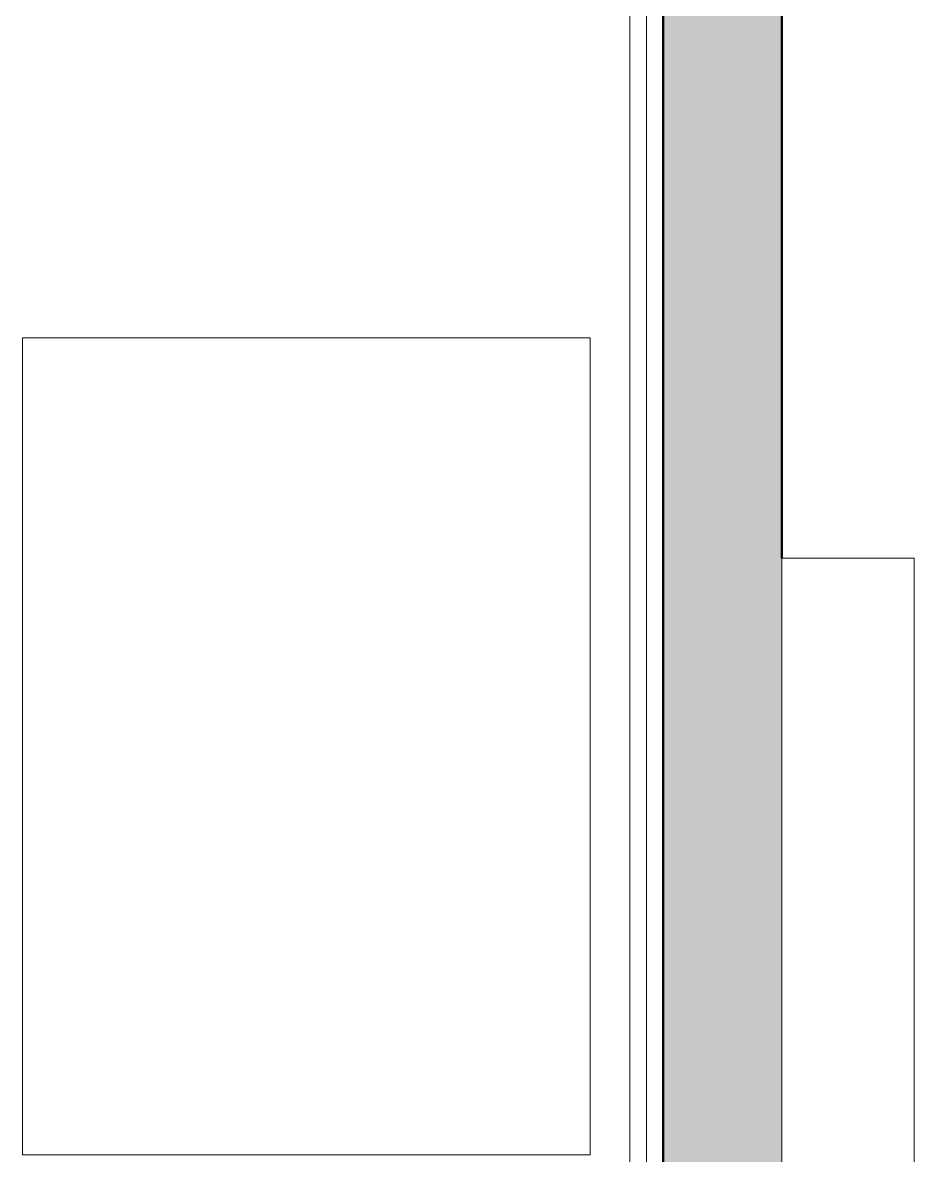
# Model space of a CAD drawing. Header units: inches. Extents: x -1106 to 1409, y -1111 to 918.
# Drawn here: x 687.8 to 728.1, y 359.7 to 411 of the extents above; entities that cross this region are included whole.
import ezdxf

# ---------------------------------------------------------------- set-up
doc = ezdxf.new("R2010")
doc.units = ezdxf.units.IN
doc.header["$MEASUREMENT"] = 0
for name, color, linetype, lineweight in [('A-WALL-PATT', 111, 'Continuous', 13), ('I-WALL', 2, 'Continuous', 13), ('Q-CASE', 31, 'Continuous', 9), ('Q-SPCQ', 91, 'Continuous', 13)]:
    doc.layers.add(name, color=color, linetype=linetype, lineweight=lineweight)

# ---------------------------------------------------------------- blocks, each defined once
blk = doc.blocks.new('Counter Top wo Backsplash - 30_ Depth Desk 3__ Thickness-4590493-7TH FLOOR TELECOM UNDERFLOOR ROUTING PLAN')
at = {"layer": 'Q-CASE'}
blk.add_line((239.3, 0), (-47.262, 0), dxfattribs=at)
blk = doc.blocks.new('Light Table - Color Room - Viewing Booth-4158693-7TH FLOOR TELECOM UNDERFLOOR ROUTING PLAN')
at = {"layer": 'Q-SPCQ', "color": 53, "lineweight": 9}
for p, q in [((18.5, 12.2), (-18.5, 12.2)), ((-18.5, 12.2), (-18.5, -13.5)), ((18.5, -13.5), (18.5, 12.2)), ((-18.5, -13.5), (18.5, -13.5))]:
    blk.add_line(p, q, dxfattribs=at)
blk = doc.blocks.new('Light Box - Light Box-4680645-7TH FLOOR TELECOM UNDERFLOOR ROUTING PLAN')
at = {"layer": 'Q-SPCQ', "color": 53, "lineweight": 9}
for p, q in [((24, 8.6875), (-24, 8.6875)), ((-24, 8.6875), (-24, 2.6875)), ((24, 2.6875), (24, 8.6875)), ((-24, 2.6875), (24, 2.6875))]:
    blk.add_line(p, q, dxfattribs=at)
blk = doc.blocks.new('18433_1 - AEO NY - CENTRAL_rvt-1-7TH FLOOR TELECOM UNDERFLOOR ROUTING PLAN')
at = {"layer": 'A-WALL-PATT', "lineweight": 5}
blk.add_hatch(color=9, dxfattribs=at).paths.add_polyline_path([(716.773, 23.631), (722.148, 23.631), (722.148, 500.568), (716.773, 500.568), (716.773, 29.006)], flags=0)
at = {"layer": 'A-WALL-PATT', "lineweight": 9}
blk.add_line((716.023, 520.131), (716.023, 245.443), dxfattribs=at)
at = {"layer": 'I-WALL', "color": 213, "lineweight": 50}
for p, q in [((716.773, 500.568), (716.773, 244.693)), ((722.148, 386.724), (722.148, 500.568))]:
    blk.add_line(p, q, dxfattribs=at)
at = {"color": 53, "lineweight": 9}
for name, p, rotation in [('Counter Top wo Backsplash - 30_ Depth Desk 3__ Thickness-4590493-7TH FLOOR TELECOM UNDERFLOOR ROUTING PLAN', (715.273, 483.993), 269.9999999999997), ('Light Table - Color Room - Viewing Booth-4158693-7TH FLOOR TELECOM UNDERFLOOR ROUTING PLAN', (701.273, 378.193), 269.9999999999997), ('Light Box - Light Box-4680645-7TH FLOOR TELECOM UNDERFLOOR ROUTING PLAN', (719.46, 362.724), 270)]:
    blk.add_blockref(name, p, dxfattribs=dict(at, rotation=rotation))

msp = doc.modelspace()

# ---------------------------------------------------------------- block references
at = {"lineweight": 5}
msp.add_blockref('18433_1 - AEO NY - CENTRAL_rvt-1-7TH FLOOR TELECOM UNDERFLOOR ROUTING PLAN', (0, 0), dxfattribs=at)

doc.saveas('drawing.dxf')
